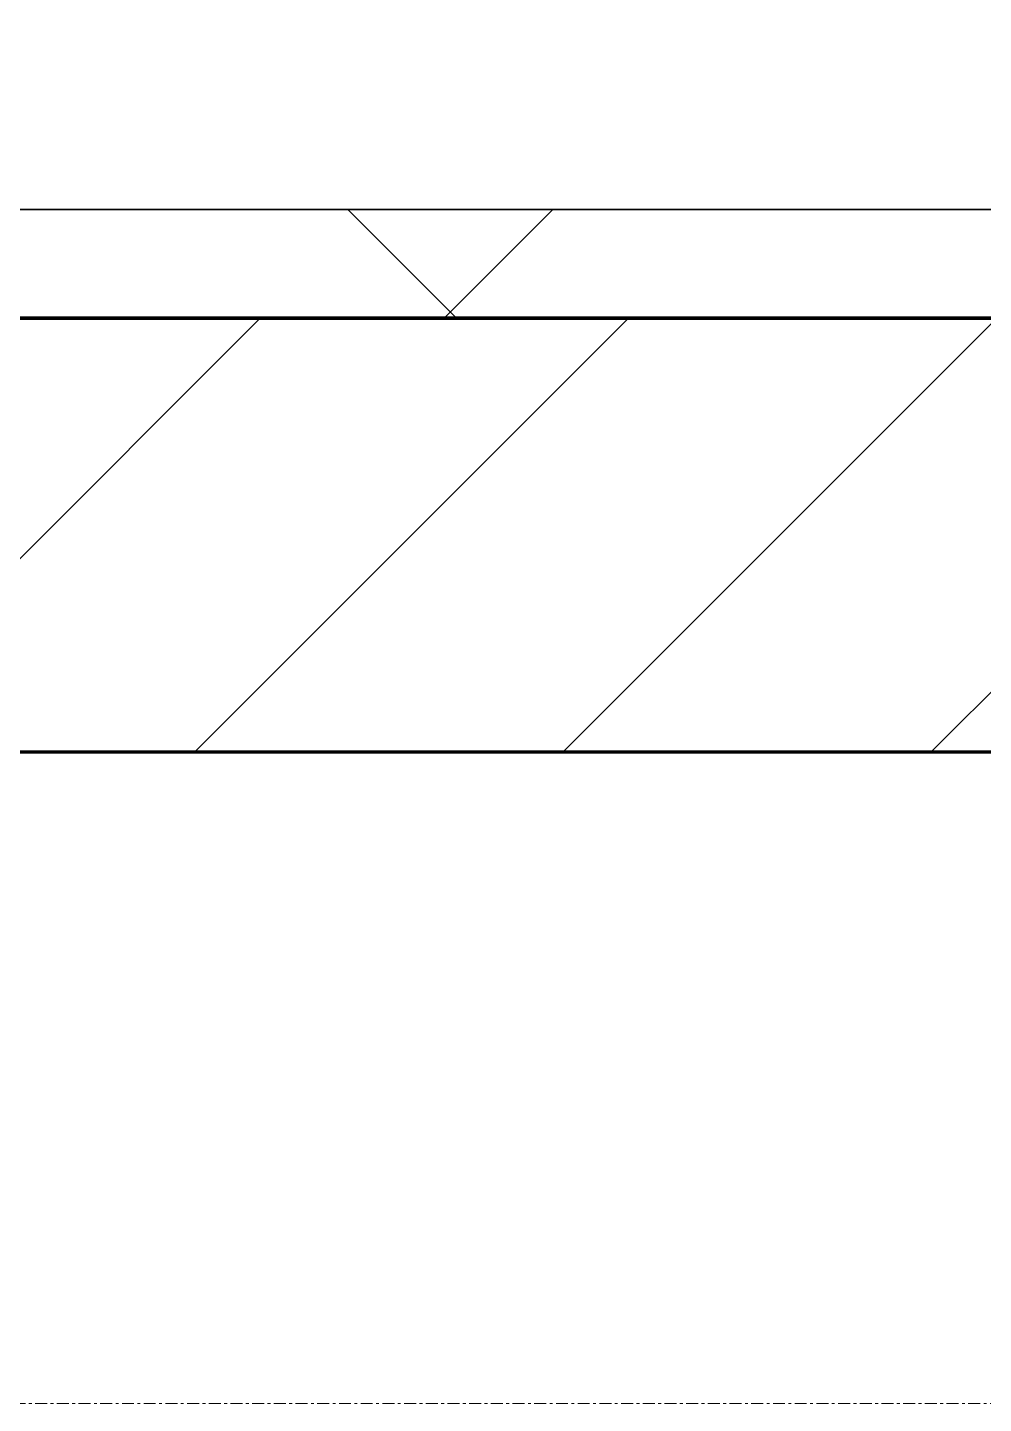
# Model space of a CAD drawing. Header units: millimetres. Extents: x -853432 to -773672, y -18171 to 22484.
# Drawn here: x -791871 to -791431, y -4321 to -3687 of the extents above; entities that cross this region are included whole.
import ezdxf
from ezdxf.xclip import XClip

# ---------------------------------------------------------------- set-up
doc = ezdxf.new("R2010")
doc.units = ezdxf.units.MM
doc.header["$XCLIPFRAME"] = 0
doc.linetypes.add('DPA_Grid _ Level 100', pattern=[10, 5.5, -1.6, 1.3, -1.6])
for name, color, linetype, lineweight in [('A-GLAZ-CURT', 2, 'Continuous', 9), ('A-WALL', 5, 'Continuous', 35), ('A-WALL-FNSH', 2, 'Continuous', 35), ('A-WALL-PATT', 1, 'Continuous', 35), ('S-GRID', 251, 'Continuous', 9)]:
    doc.layers.add(name, color=color, linetype=linetype, lineweight=lineweight)
doc.layers.add('A11_ALU.SOLID SHEET', color=2, linetype='Continuous')

# ---------------------------------------------------------------- blocks, each defined once
blk = doc.blocks.new('*U2464')
at = {"layer": 'S-GRID', "linetype": 'DPA_Grid _ Level 100'}
blk.add_line((57000, -7900), (-16649.52, -7900), dxfattribs=at)
blk = doc.blocks.new('PPLS-PP19_Custom Tile Pattern - Custom Tile Pattern-V158-4251-01 ENLARGED CONCOURSE LEVEL - REFLECTED CEILING PLAN - SHEET 2')
at = {"layer": 'A-GLAZ-CURT'}
for p, q in [((-300, 0), (300, 0)), ((300, 0), (-300, 0)), ((195.99, 0), (213.31, 0)), ((213.31, 0), (195.99, 0)), ((230.06, 0), (300, 0)), ((-300, -50), (300, -50)), ((300, -50), (-300, -50))]:
    blk.add_line(p, q, dxfattribs=at)
for points, knots in [([(300, 0), (286.53, 0), (254.22, 0), (207.11, 0), (177.41, 0), (159.34, 0), (158.33, 0), (158.3, 0)], [-285.253232, -285.253232, -285.253232, -285.253232, -244.693688, -187.987675, -143.776725, -129.632772, -123.352749, -123.352749, -123.352749, -123.352749]), ([(247.1, 0), (246.76, 0), (245.04, 0), (238.34, 0), (226.56, 0), (221.1, 0), (200.27, 0), (182.99, 0), (174.27, 0), (169.67, 0), (168.99, 0)], [-9649.085549, -9649.085549, -9649.085549, -9649.085549, -9581.591397, -9406.094246, -9221.510254, -9016.44624, -8717.832359, -8253.978395, -8152.463617, -8069.855175, -8069.855175, -8069.855175, -8069.855175]), ([(215.22, 0), (214.62, 0), (211.03, 0), (208.21, 0), (205.87, 0)], [-203.825446, -203.825446, -203.825446, -203.825446, -198.527383, -186.691582, -186.691582, -186.691582, -186.691582]), ([(205.91, 0), (206.93, 0), (209.81, 0), (213.9, 0), (241.96, 0), (266.73, 0), (281.71, 0), (291.71, 0), (296.52, 0), (297.86, 0), (298.09, 0)], [-7405.668552, -7405.668552, -7405.668552, -7405.668552, -7289.299508, -7042.621073, -6582.165592, -6068.460911, -5766.029927, -5566.724884, -5280.360606, -5199.253518, -5199.253518, -5199.253518, -5199.253518]), ([(206.73, 0), (207.3, 0), (210.06, 0), (213.96, 0), (215.11, 0)], [-217.881436, -217.881436, -217.881436, -217.881436, -215.862851, -208.75215, -208.75215, -208.75215, -208.75215]), ([(300, 0), (288.22, 0), (262, 0), (230.43, 0), (219.94, 0), (219.02, 0)], [-12528.858583, -12528.858583, -12528.858583, -12528.858583, -11905.454923, -11162.864862, -10856.732305, -10856.732305, -10856.732305, -10856.732305]), ([(219.9, 0), (220.86, 0), (227.84, 0), (242.06, 0), (246.54, 0), (246.96, 0)], [-10670.940496, -10670.940496, -10670.940496, -10670.940496, -10511.382485, -9925.173265, -9834.877357, -9834.877357, -9834.877357, -9834.877357]), ([(284.76, 0), (284.76, 0), (285.09, 0), (287.47, 0), (293.59, 0), (297.76, 0), (300, 0)], [-4110.630118, -4110.630118, -4110.630118, -4110.630118, -4053.389046, -3959.664717, -3862.421465, -3746.95702, -3746.95702, -3746.95702, -3746.95702]), ([(297.38, 0), (295.84, 0), (291.62, 0), (285.38, 0), (284.87, 0)], [-4803.172655, -4803.172655, -4803.172655, -4803.172655, -4358.271401, -4143.037883, -4143.037883, -4143.037883, -4143.037883])]:
    blk.add_open_spline(points, degree=3, knots=knots, dxfattribs=at)
blk.add_open_spline([(206.82, 0), (213.88, 0), (220, 0), (230.06, 0)], degree=3, dxfattribs=at)
blk = doc.blocks.new('PPLS-PP19_Custom Tile Pattern - Custom Tile Pattern-V159-4251-01 ENLARGED CONCOURSE LEVEL - REFLECTED CEILING PLAN - SHEET 2')
at = {"layer": 'A-GLAZ-CURT'}
for p, q in [((-300, 0), (300, 0)), ((300, 0), (-300, 0)), ((-293.07, 0), (-275.75, 0)), ((-275.75, 0), (-293.07, 0)), ((-222.32, 0), (-205, 0)), ((-205, 0), (-222.32, 0)), ((-300, -50), (300, -50)), ((300, -50), (-300, -50))]:
    blk.add_line(p, q, dxfattribs=at)
at = {"layer": 'A-GLAZ-CURT', "flags": 128}
for points in [[(-300, 0), (-291.56, 0), (-283.3, 0), (-275.2, 0), (-267.26, 0), (-259.45, 0), (-251.77, 0), (-244.2, 0), (-236.74, 0), (-229.36, 0), (-222.06, 0), (-214.83, 0), (-207.71, 0), (-200.76, 0), (-194.02, 0), (-187.54, 0)], [(-125.17, 0), (-128.55, 0), (-134.16, 0), (-140.03, 0), (-145.5, 0), (-150.63, 0), (-155.53, 0), (-160.27, 0), (-164.95, 0), (-169.65, 0), (-174.47, 0), (-179.49, 0), (-184.81, 0), (-190.44, 0), (-196.37, 0), (-202.58, 0), (-209.04, 0), (-215.73, 0), (-222.63, 0), (-229.72, 0), (-236.97, 0), (-244.39, 0), (-251.96, 0), (-259.67, 0), (-267.51, 0), (-275.48, 0), (-283.55, 0), (-291.73, 0), (-300, 0)], [(-187.33, 0), (-181.38, 0), (-175.58, 0), (-170.25, 0), (-165.64, 0), (-162.01, 0), (-159.53, 0), (-157.46, 0), (-154.52, 0), (-149.42, 0), (-141.84, 0), (-132.81, 0), (-126.08, 0)]]:
    blk.add_lwpolyline(points, dxfattribs=at)
at = {"layer": 'A-GLAZ-CURT'}
for points, knots in [([(-300, 0), (-284.65, 0), (-236.57, 0), (-174.61, 0), (-134.67, 0), (-120.44, 0), (-119.54, 0)], [-5323.127839, -5323.127839, -5323.127839, -5323.127839, -4502.809032, -2700.551212, -1002.059161, -887.187973, -887.187973, -887.187973, -887.187973]), ([(-187.34, 0), (-195.95, 0), (-225.09, 0), (-262.56, 0), (-294.48, 0), (-300, 0)], [-15753.041052, -15753.041052, -15753.041052, -15753.041052, -15131.813646, -13729.592194, -13439.944408, -13439.944408, -13439.944408, -13439.944408]), ([(-187.31, 0), (-192.86, 0), (-210.49, 0), (-232.01, 0), (-255.22, 0), (-262.59, 0), (-264.9, 0), (-265.4, 0)], [-1716.141873, -1716.141873, -1716.141873, -1716.141873, -1400.429864, -858.079193, -543.655514, -208.940337, 0, 0, 0, 0]), ([(-255.81, 0), (-252.63, 0), (-241.03, 0), (-225.99, 0), (-213.1, 0), (-200.75, 0), (-192.83, 0), (-187.88, 0)], [-5645.734042, -5645.734042, -5645.734042, -5645.734042, -5413.335975, -5017.494783, -4832.723979, -4666.091899, -4378.324359, -4378.324359, -4378.324359, -4378.324359]), ([(-187.78, 0), (-190.99, 0), (-202.64, 0), (-216.65, 0), (-231.26, 0), (-233.46, 0), (-234, 0)], [-1593.461244, -1593.461244, -1593.461244, -1593.461244, -1422.553702, -978.033455, -846.069444, -682.911962, -682.911962, -682.911962, -682.911962]), ([(-233.49, 0), (-233.44, 0), (-232.38, 0), (-230.74, 0), (-225.3, 0), (-223.63, 0)], [-455.274641, -455.274641, -455.274641, -455.274641, -440.605512, -119.536984, 0, 0, 0, 0]), ([(-223.63, 0), (-219.39, 0), (-206.77, 0), (-194.55, 0), (-187.35, 0)], [-5463.295695, -5463.295695, -5463.295695, -5463.295695, -5161.076232, -4771.717191, -4771.717191, -4771.717191, -4771.717191]), ([(-187.34, 0), (-187.03, 0), (-180.73, 0), (-171.77, 0), (-158.7, 0), (-157.22, 0)], [-4367.891646, -4367.891646, -4367.891646, -4367.891646, -4349.945572, -4000.813434, -3840.635403, -3840.635403, -3840.635403, -3840.635403]), ([(-133.82, 0), (-135.51, 0), (-137.8, 0), (-149.31, 0), (-162.01, 0), (-174.7, 0), (-184.29, 0), (-187.34, 0)], [-2731.647847, -2731.647847, -2731.647847, -2731.647847, -2418.507304, -2308.929706, -2113.765672, -1763.376603, -1601.268175, -1601.268175, -1601.268175, -1601.268175]), ([(-119.35, 0), (-124.31, 0), (-144.63, 0), (-167.88, 0), (-186.86, 0)], [-17604.717929, -17604.717929, -17604.717929, -17604.717929, -17136.203329, -15764.469164, -15764.469164, -15764.469164, -15764.469164]), ([(-137.88, 0), (-140.56, 0), (-147.66, 0), (-147.69, 0), (-158.72, 0), (-174.02, 0), (-181.08, 0), (-186.26, 0), (-186.76, 0)], [-3187.727384, -3187.727384, -3187.727384, -3187.727384, -2919.378265, -2477.344047, -2237.412286, -2029.680487, -1755.085331, -1726.685667, -1726.685667, -1726.685667, -1726.685667]), ([(-186.42, 0), (-186.13, 0), (-180.73, 0), (-169.02, 0), (-152.12, 0), (-136.84, 0), (-127.33, 0), (-124.19, 0), (-123.43, 0), (-123.28, 0)], [-4755.090697, -4755.090697, -4755.090697, -4755.090697, -4739.070012, -4465.409639, -4149.119819, -3839.893365, -3647.167523, -3488.92562, -3439.852845, -3439.852845, -3439.852845, -3439.852845]), ([(-152.35, 0), (-151.03, 0), (-147.71, 0), (-143.57, 0), (-138.62, 0)], [-3494.978217, -3494.978217, -3494.978217, -3494.978217, -3371.022232, -3227.460399, -3227.460399, -3227.460399, -3227.460399]), ([(-118.78, 0), (-121.86, 0), (-126.28, 0), (-136.96, 0), (-147.46, 0), (-150.03, 0), (-150.57, 0)], [-5938.474035, -5938.474035, -5938.474035, -5938.474035, -5700.061948, -5508.838257, -5298.784692, -5196.16478, -5196.16478, -5196.16478, -5196.16478]), ([(-150.34, 0), (-150.07, 0), (-147.75, 0), (-142.6, 0), (-129.6, 0), (-120.97, 0), (-119.21, 0)], [-4948.728362, -4948.728362, -4948.728362, -4948.728362, -4883.323924, -4440.880425, -4054.690705, -3958.98269, -3958.98269, -3958.98269, -3958.98269]), ([(-49.51, 0), (-50.46, 0), (-59.92, 0), (-78.2, 0), (-110.94, 0), (-130.52, 0), (-147.74, 0), (-149.07, 0)], [-8137.138066, -8137.138066, -8137.138066, -8137.138066, -8073.216054, -7508.296369, -7004.680444, -6449.282163, -6277.220794, -6277.220794, -6277.220794, -6277.220794]), ([(-148.23, 0), (-146.94, 0), (-140.15, 0), (-137.28, 0), (-133.93, 0), (-128.78, 0), (-126.5, 0)], [-6162.058746, -6162.058746, -6162.058746, -6162.058746, -6017.569127, -5560.701257, -5364.112219, -5231.017328, -5231.017328, -5231.017328, -5231.017328]), ([(-86.16, 0), (-91.37, 0), (-104.13, 0), (-122.65, 0), (-139.03, 0), (-146.11, 0), (-146.95, 0)], [-1681.3698, -1681.3698, -1681.3698, -1681.3698, -1374.161226, -945.742622, -741.901385, -489.130243, -489.130243, -489.130243, -489.130243]), ([(-146.69, 0), (-146.59, 0), (-145.49, 0), (-135.69, 0), (-128.29, 0), (-125.15, 0)], [-420.34245, -420.34245, -420.34245, -420.34245, -406.956646, -290.263673, 0, 0, 0, 0]), ([(-127.41, 0), (-131.63, 0), (-133.16, 0), (-134.09, 0), (-134.15, 0)], [-8540.990293, -8540.990293, -8540.990293, -8540.990293, -8266.114998, -8246.473386, -8246.473386, -8246.473386, -8246.473386]), ([(-134.15, 0), (-133.32, 0), (-130.31, 0), (-117.33, 0), (-92.04, 0), (-74.02, 0), (-62.74, 0), (-60.36, 0), (-59.97, 0)], [-7657.439573, -7657.439573, -7657.439573, -7657.439573, -7293.749979, -6839.55839, -6236.997189, -5713.340575, -5140.470607, -5006.787413, -5006.787413, -5006.787413, -5006.787413]), ([(-120.13, 0), (-120.14, 0), (-120.24, 0), (-121.3, 0), (-129.25, 0), (-133.82, 0)], [-2933.992132, -2933.992132, -2933.992132, -2933.992132, -2920.575025, -2840.280255, -2731.647847, -2731.647847, -2731.647847, -2731.647847]), ([(-118.39, 0), (-119.5, 0), (-122.18, 0), (-125.43, 0), (-127.03, 0), (-127.41, 0)], [-161.378831, -161.378831, -161.378831, -161.378831, -98.539552, -24.539552, 0, 0, 0, 0]), ([(-126.5, 0), (-122.44, 0), (-108.71, 0), (-86.68, 0), (-63.44, 0), (-54.4, 0), (-48.53, 0), (-30.79, 0), (-18.03, 0), (8.61, 0), (15.02, 0), (22.91, 0), (31, 0), (39.04, 0), (51.19, 0), (58.74, 0), (61.34, 0), (61.45, 0)], [-5231.017328, -5231.017328, -5231.017328, -5231.017328, -4994.692869, -4542.524482, -4008.285538, -3689.699207, -3546.54457, -3315.260113, -2864.387349, -2439.246196, -2084.094819, -1956.422387, -1818.904206, -1645.594513, -1443.202566, -1228.752106, -1120.932285, -1120.932285, -1120.932285, -1120.932285]), ([(-125.15, 0), (-124.93, 0), (-123.49, 0), (-121.42, 0), (-119.41, 0)], [-3362.7396, -3362.7396, -3362.7396, -3362.7396, -3342.215224, -3222.62545, -3222.62545, -3222.62545, -3222.62545]), ([(-122.08, 0), (-122.01, 0), (-121.69, 0), (-121.2, 0), (-120.88, 0)], [-3136.336417, -3136.336417, -3136.336417, -3136.336417, -3110.304437, -3035.164275, -3035.164275, -3035.164275, -3035.164275]), ([(-49.34, 0), (-52.24, 0), (-61.7, 0), (-81.23, 0), (-99.51, 0), (-113.85, 0), (-117.03, 0), (-118.44, 0)], [-1342.057868, -1342.057868, -1342.057868, -1342.057868, -1060.00838, -740.068933, -229.489605, -116.330425, -8.650077, -8.650077, -8.650077, -8.650077]), ([(-118.43, 0), (-116.18, 0), (-110.36, 0), (-98.9, 0), (-85.29, 0), (-71.67, 0), (-65.93, 0), (-65.07, 0)], [-3203.533185, -3203.533185, -3203.533185, -3203.533185, -3074.362186, -2902.289527, -2605.247022, -2322.099534, -2241.8264, -2241.8264, -2241.8264, -2241.8264]), ([(-118.41, 0), (-115.47, 0), (-108.95, 0), (-99.5, 0), (-91.46, 0)], [-838.420235, -838.420235, -838.420235, -838.420235, -460.363443, 0, 0, 0, 0]), ([(-118.41, 0), (-115.61, 0), (-105.26, 0), (-90.42, 0), (-75.26, 0), (-68.41, 0), (-65.12, 0), (-63.63, 0)], [-3944.420583, -3944.420583, -3944.420583, -3944.420583, -3793.097032, -3402.597032, -3144.956779, -3050.982048, -2969.237017, -2969.237017, -2969.237017, -2969.237017]), ([(-72.93, 0), (-75.51, 0), (-88, 0), (-104.71, 0), (-118.39, 0)], [-19442.345229, -19442.345229, -19442.345229, -19442.345229, -18935.241197, -17635.216885, -17635.216885, -17635.216885, -17635.216885]), ([(-113.43, 0), (-113.44, 0), (-113.81, 0), (-116.15, 0), (-118.23, 0)], [-328.499627, -328.499627, -328.499627, -328.499627, -282.672656, -164.249813, -164.249813, -164.249813, -164.249813]), ([(-117.74, 0), (-117.19, 0), (-114.78, 0), (-113.43, 0), (-113.43, 0)], [-821.249067, -821.249067, -821.249067, -821.249067, -394.672656, -330.879064, -330.879064, -330.879064, -330.879064]), ([(-49.39, 0), (-52.54, 0), (-62.63, 0), (-85.2, 0), (-107.61, 0), (-116.56, 0), (-117.56, 0)], [-3244.455253, -3244.455253, -3244.455253, -3244.455253, -2842.901703, -2193.204658, -1433.981041, -985.49888, -985.49888, -985.49888, -985.49888]), ([(-115.82, 0), (-114.96, 0), (-110.41, 0), (-96.78, 0), (-75.23, 0), (-59.52, 0), (-49.45, 0)], [-5724.064692, -5724.064692, -5724.064692, -5724.064692, -5430.283136, -5103.229623, -4799.173296, -4274.637163, -4274.637163, -4274.637163, -4274.637163]), ([(9.32, 0), (9.08, 0), (7.65, 0), (2.57, 0), (-12.23, 0), (-25.64, 0), (-40, 0), (-56.24, 0), (-75.59, 0), (-94, 0), (-112.01, 0), (-114.94, 0), (-115.63, 0)], [-2922.926651, -2922.926651, -2922.926651, -2922.926651, -2882.788014, -2720.818881, -2518.50168, -2125.455881, -1792.521578, -1466.981642, -1208.454564, -789.402658, -501.969187, -243.577221, -243.577221, -243.577221, -243.577221]), ([(-91.46, 0), (-90.09, 0), (-84.7, 0), (-77.43, 0), (-72.73, 0), (-72.64, 0), (-72.64, 0)], [-19832.387487, -19832.387487, -19832.387487, -19832.387487, -19753.885894, -19541.04734, -19478.625389, -19471.062469, -19471.062469, -19471.062469, -19471.062469]), ([(-63.96, 0), (-64.13, 0), (-72.5, 0), (-80.63, 0), (-86.16, 0)], [-2171.769325, -2171.769325, -2171.769325, -2171.769325, -2007.031671, -1681.3698, -1681.3698, -1681.3698, -1681.3698]), ([(-29.03, 0), (-33.97, 0), (-43.74, 0), (-56.37, 0), (-71.66, 0), (-77.83, 0), (-82.66, 0), (-83.28, 0), (-83.28, 0)], [-2680.714891, -2680.714891, -2680.714891, -2680.714891, -2413.671296, -2161.752162, -2006.592567, -1646.621388, -1424.436217, -1393.971743, -1393.971743, -1393.971743, -1393.971743]), ([(-83.28, 0), (-83.28, 0), (-82.91, 0), (-76.14, 0), (-62.97, 0), (-48.14, 0), (-36.49, 0), (-33.57, 0), (-29.94, 0), (-28.57, 0)], [-1393.4169, -1393.4169, -1393.4169, -1393.4169, -1353.722004, -1274.333717, -1073.56893, -651.549973, -296.515819, -83.513472, 0, 0, 0, 0]), ([(-66.39, 0), (-66.39, 0), (-63.63, 0), (-53.63, 0), (-34.42, 0), (-29.82, 0), (-29.19, 0)], [-2493.31794, -2493.31794, -2493.31794, -2493.31794, -2315.303971, -1809.437387, -963.711516, -666.19313, -666.19313, -666.19313, -666.19313]), ([(31.18, 0), (25.97, 0), (11.99, 0), (-16.92, 0), (-47.42, 0), (-65.77, 0), (-66.37, 0), (-66.38, 0)], [-4496.803627, -4496.803627, -4496.803627, -4496.803627, -4222.080604, -3745.412743, -2981.410125, -2542.574734, -2498.224237, -2498.224237, -2498.224237, -2498.224237]), ([(-63.63, 0), (-61.49, 0), (-57.39, 0), (-55.29, 0), (-51.55, 0), (-49.52, 0)], [-2969.237017, -2969.237017, -2969.237017, -2969.237017, -2851.217951, -2734.127174, -2611.048305, -2611.048305, -2611.048305, -2611.048305]), ([(-58.83, 0), (-58.37, 0), (-57.29, 0), (-54.78, 0), (-50.67, 0), (-49.79, 0)], [-4859.52896, -4859.52896, -4859.52896, -4859.52896, -4680.891996, -4469.85053, -4417.7536, -4417.7536, -4417.7536, -4417.7536]), ([(-51.83, 0), (-51.83, 0), (-51.78, 0), (-50.48, 0), (-49.48, 0)], [-632.814994, -632.814994, -632.814994, -632.814994, -627.965721, -515.928705, -515.928705, -515.928705, -515.928705]), ([(76.63, 0), (74.8, 0), (67.65, 0), (53.52, 0), (37, 0), (24.07, 0), (12.82, 0), (-2.9, 0), (-20.62, 0), (-32.81, 0), (-44.85, 0), (-51.43, 0), (-51.79, 0)], [-3095.572228, -3095.572228, -3095.572228, -3095.572228, -2950.589685, -2634.532728, -2313.748533, -2106.613311, -1925.670641, -1617.263037, -1290.787923, -1039.307308, -819.71621, -644.910881, -644.910881, -644.910881, -644.910881]), ([(-49.47, 0), (-47.93, 0), (-45.24, 0), (-42.62, 0), (-41.76, 0)], [-4411.469641, -4411.469641, -4411.469641, -4411.469641, -4321.566175, -4270.495146, -4270.495146, -4270.495146, -4270.495146]), ([(-26.75, 0), (-27.82, 0), (-35.33, 0), (-43.57, 0), (-49.45, 0)], [-8718.362214, -8718.362214, -8718.362214, -8718.362214, -8532.293389, -8138.519282, -8138.519282, -8138.519282, -8138.519282]), ([(-49.44, 0), (-49.38, 0), (-47.15, 0), (-46.01, 0), (-40.22, 0), (-36.78, 0)], [-514.491494, -514.491494, -514.491494, -514.491494, -508.377888, -260.442412, 0, 0, 0, 0]), ([(-48.87, 0), (-46.83, 0), (-43.63, 0), (-40.79, 0), (-40.46, 0), (-40.44, 0)], [-2598.08239, -2598.08239, -2598.08239, -2598.08239, -2474.780881, -2410.990208, -2350.645972, -2350.645972, -2350.645972, -2350.645972]), ([(-36.33, 0), (-36.43, 0), (-37.27, 0), (-45.02, 0), (-45.68, 0), (-48.36, 0), (-48.79, 0)], [-1855.773136, -1855.773136, -1855.773136, -1855.773136, -1810.870157, -1672.078046, -1405.135169, -1360.9003, -1360.9003, -1360.9003, -1360.9003]), ([(-48.76, 0), (-44.97, 0), (-31.99, 0), (-12.78, 0), (4.23, 0), (9.64, 0), (10.14, 0), (10.18, 0)], [-4262.601366, -4262.601366, -4262.601366, -4262.601366, -4065.652676, -3589.737505, -3285.047089, -3066.359526, -3044.715262, -3044.715262, -3044.715262, -3044.715262]), ([(-36.62, 0), (-36.62, 0), (-40.35, 0), (-42.89, 0), (-46.55, 0), (-48.45, 0)], [-4069.478503, -4069.478503, -4069.478503, -4069.478503, -3858.647035, -3538.256648, -3284.996266, -3284.996266, -3284.996266, -3284.996266]), ([(-41.76, 0), (-39.9, 0), (-37.72, 0), (-36.92, 0), (-36.77, 0)], [-4270.495146, -4270.495146, -4270.495146, -4270.495146, -4161.040818, -4106.245333, -4106.245333, -4106.245333, -4106.245333]), ([(-36.78, 0), (-32.43, 0), (-19.22, 0), (8.83, 0), (43.36, 0), (70.92, 0), (82.12, 0), (83.66, 0)], [-6191.144455, -6191.144455, -6191.144455, -6191.144455, -5862.463379, -5340.621928, -4573.028122, -4094.177415, -3869.465285, -3869.465285, -3869.465285, -3869.465285]), ([(-36.29, 0), (-36.29, 0), (-34.66, 0), (-28.88, 0), (-26.95, 0), (-26.54, 0)], [-9150.272121, -9150.272121, -9150.272121, -9150.272121, -9057.163041, -8919.836787, -8834.607043, -8834.607043, -8834.607043, -8834.607043]), ([(19.49, 0), (14.07, 0), (1.16, 0), (-16.58, 0), (-34.76, 0), (-36.04, 0)], [-10223.663486, -10223.663486, -10223.663486, -10223.663486, -9884.23066, -9424.652049, -9182.880979, -9182.880979, -9182.880979, -9182.880979]), ([(-33.34, 0), (-33.34, 0), (-32.93, 0), (-31.16, 0), (-30.52, 0)], [-2415.024266, -2415.024266, -2415.024266, -2415.024266, -2357.633367, -2323.618664, -2323.618664, -2323.618664, -2323.618664]), ([(70.61, 0), (66.16, 0), (55.8, 0), (39.61, 0), (24.74, 0), (2.64, 0), (-17.84, 0), (-30.57, 0), (-31.82, 0), (-32, 0)], [-4647.237329, -4647.237329, -4647.237329, -4647.237329, -4326.416877, -4098.545751, -3766.694881, -3333.063701, -2994.501669, -2698.150104, -2614.070998, -2614.070998, -2614.070998, -2614.070998]), ([(-30.76, 0), (-30.73, 0), (-29.99, 0), (-23.47, 0), (-15.75, 0), (-15.19, 0)], [-54176.191683, -54176.191683, -54176.191683, -54176.191683, -54157.274271, -53749.15266, -53717.791567, -53717.791567, -53717.791567, -53717.791567]), ([(-30.52, 0), (-27.11, 0), (-17.83, 0), (5.99, 0), (22.06, 0), (37.44, 0), (45.92, 0), (57.76, 0), (64.47, 0), (72.74, 0), (75.22, 0), (76.03, 0), (76.21, 0)], [-2323.618664, -2323.618664, -2323.618664, -2323.618664, -2142.497158, -1716.209403, -1206.526904, -1089.329421, -901.315459, -753.071572, -495.328968, -421.953223, -334.951786, -290.452333, -290.452333, -290.452333, -290.452333]), ([(-13, 0), (-14.35, 0), (-17.68, 0), (-25.97, 0), (-29.52, 0), (-30.21, 0)], [-55207.591944, -55207.591944, -55207.591944, -55207.591944, -54789.006179, -54461.685999, -54290.791712, -54290.791712, -54290.791712, -54290.791712]), ([(8.33, 0), (8.19, 0), (7.18, 0), (0.32, 0), (-13.89, 0), (-24.92, 0), (-29.03, 0)], [-3574.286521, -3574.286521, -3574.286521, -3574.286521, -3526.962355, -3285.499107, -2903.012179, -2680.714891, -2680.714891, -2680.714891, -2680.714891]), ([(-28.98, 0), (-28.66, 0), (-27.39, 0), (-24.45, 0), (-22.56, 0)], [-166.548282, -166.548282, -166.548282, -166.548282, -102.06493, 0, 0, 0, 0]), ([(-28.57, 0), (-26.93, 0), (-20.29, 0), (-11.45, 0), (2.08, 0), (13.15, 0), (21.24, 0), (24.62, 0), (24.72, 0), (24.72, 0)], [-5361.429781, -5361.429781, -5361.429781, -5361.429781, -5261.36855, -5050.479954, -4785.90057, -4596.498881, -4445.288762, -4384.376941, -4376.041937, -4376.041937, -4376.041937, -4376.041937]), ([(-22.56, 0), (-20.27, 0), (-17.03, 0), (-11.36, 0), (-7.66, 0), (-6.6, 0), (-6.44, 0)], [-56468.192263, -56468.192263, -56468.192263, -56468.192263, -56344.022017, -56303.229861, -56166.290093, -56124.392176, -56124.392176, -56124.392176, -56124.392176]), ([(-15.19, 0), (-13.07, 0), (7.48, 0), (42.82, 0), (88.72, 0), (120.63, 0), (138.28, 0), (138.53, 0)], [-461.142613, -461.142613, -461.142613, -461.142613, -429.606584, -390.253598, -346.313304, -291.370682, -290.5735, -290.5735, -290.5735, -290.5735]), ([(-6.54, 0), (-6.73, 0), (-7.2, 0), (-7.6, 0), (-7.79, 0)], [-56009.792147, -56009.792147, -56009.792147, -56009.792147, -55949.290093, -55895.192118, -55895.192118, -55895.192118, -55895.192118]), ([(-2.63, 0), (-2.47, 0), (-1.22, 0), (4.92, 0), (15.97, 0), (22.54, 0), (24.49, 0)], [-226.825321, -226.825321, -226.825321, -226.825321, -220.269177, -206.416616, -198.214427, -187.717507, -187.717507, -187.717507, -187.717507]), ([(87.7, 0), (77.86, 0), (60.25, 0), (35.84, 0), (12, 0), (3.08, 0), (-1.67, 0), (-2.25, 0)], [-359.791889, -359.791889, -359.791889, -359.791889, -330.153101, -307.516438, -285.83788, -246.234814, -234.646884, -234.646884, -234.646884, -234.646884]), ([(18.77, 0), (17.91, 0), (14.28, 0), (10.8, 0), (9.63, 0)], [-4170.000941, -4170.000941, -4170.000941, -4170.000941, -4080.000647, -3772.857994, -3772.857994, -3772.857994, -3772.857994]), ([(18.16, 0), (19.15, 0), (24.25, 0), (25.66, 0), (26.12, 0)], [-5700.113719, -5700.113719, -5700.113719, -5700.113719, -5554.232259, -5302.431367, -5302.431367, -5302.431367, -5302.431367]), ([(24.69, 0), (24.54, 0), (22.39, 0), (20.56, 0), (19.46, 0)], [-4368.572414, -4368.572414, -4368.572414, -4368.572414, -4306.476363, -4193.675651, -4193.675651, -4193.675651, -4193.675651]), ([(87.73, 0), (86.12, 0), (82.19, 0), (74.4, 0), (62.26, 0), (51.85, 0), (43.81, 0), (29.53, 0), (22.25, 0), (20.18, 0), (19.75, 0)], [-7290.843129, -7290.843129, -7290.843129, -7290.843129, -7135.649961, -6924.452779, -6738.82075, -6548.303034, -6314.283804, -6135.05769, -5972.647715, -5918.449129, -5918.449129, -5918.449129, -5918.449129]), ([(30.82, 0), (29.27, 0), (25.6, 0), (21.91, 0), (19.77, 0)], [-10462.034656, -10462.034656, -10462.034656, -10462.034656, -10363.088938, -10229.544997, -10229.544997, -10229.544997, -10229.544997]), ([(27.44, 0), (27.9, 0), (29.54, 0), (38.07, 0), (53.39, 0), (71.67, 0), (84.83, 0), (85.58, 0), (87.84, 0), (88.4, 0)], [-5037.309798, -5037.309798, -5037.309798, -5037.309798, -4887.603822, -4705.298446, -4353.683244, -3960.84581, -3759.045785, -3336.541051, -3214.844298, -3214.844298, -3214.844298, -3214.844298]), ([(27.89, 0), (29.09, 0), (33.4, 0), (48.37, 0), (71.92, 0), (100.57, 0), (116.36, 0), (128.63, 0), (128.95, 0)], [-147.777612, -147.777612, -147.777612, -147.777612, -135.792042, -118.513713, -97.899267, -63.759246, -39.050993, -35.895543, -35.895543, -35.895543, -35.895543]), ([(53.18, 0), (53.06, 0), (52.22, 0), (44.99, 0), (36.46, 0), (30.82, 0)], [-622.740158, -622.740158, -622.740158, -622.740158, -566.066452, -360.610861, 0, 0, 0, 0]), ([(136.44, 0), (121.66, 0), (86.93, 0), (51.16, 0), (31.18, 0)], [-106.750556, -106.750556, -106.750556, -106.750556, -59.610984, 0, 0, 0, 0]), ([(88.43, 0), (82.09, 0), (70.97, 0), (57.82, 0), (46.51, 0), (41.18, 0), (36.02, 0), (35.54, 0), (35.54, 0)], [-380.887944, -380.887944, -380.887944, -380.887944, -357.622665, -341.267687, -334.000314, -326.15566, -319.318397, -317.489778, -317.489778, -317.489778, -317.489778]), ([(36.29, 0), (37.77, 0), (48.82, 0), (64.79, 0), (95.91, 0), (124.45, 0), (132.42, 0), (134.6, 0)], [-314.598523, -314.598523, -314.598523, -314.598523, -305.899624, -287.17622, -249.500363, -194.761443, -152.241002, -152.241002, -152.241002, -152.241002])]:
    blk.add_open_spline(points, degree=3, knots=knots, dxfattribs=at)
for points in [[(-258.6, 0), (-258.2, 0), (-257.76, 0), (-257.3, 0)], [(-39.84, 0), (-39.08, 0), (-38.11, 0), (-37.36, 0)], [(19.43, 0), (18.91, 0), (18.52, 0), (18.16, 0)], [(24.49, 0), (25.23, 0), (25.72, 0), (26.04, 0)]]:
    blk.add_open_spline(points, degree=3, dxfattribs=at)
blk = doc.blocks.new('*U634')
at = {"layer": 'A-GLAZ-CURT'}
for name, p in [('PPLS-PP19_Custom Tile Pattern - Custom Tile Pattern-V158-4251-01 ENLARGED CONCOURSE LEVEL - REFLECTED CEILING PLAN - SHEET 2', (43802.37, -7350)), ('PPLS-PP19_Custom Tile Pattern - Custom Tile Pattern-V159-4251-01 ENLARGED CONCOURSE LEVEL - REFLECTED CEILING PLAN - SHEET 2', (44402.37, -7350))]:
    blk.add_blockref(name, p, dxfattribs=at)
blk = doc.blocks.new('*U1213')
blk.add_lwpolyline([(22690, -750), (19166.45, -750), (19116.45, -700), (18966.44, -550), (-101025.39, -550), (-101025.39, -6704.96), (-96300, -6704.96), (-96300, -7350), (-94497.63, -7350), (17250, -7350), (17250, -6849.96), (18300, -6849.96), (22690, -6849.96)], close=True)

msp = doc.modelspace()

# ---------------------------------------------------------------- block references
at = {"layer": 'A11_ALU.SOLID SHEET'}
ref = msp.add_blockref('*U1213', (-744682.37, 3579.02), dxfattribs=at)
XClip(ref).set_block_clipping_path([(-104690.1238047112, -9620.0029952966), (-34092.6543255156, 14392.9971737705)])

# ---------------------------------------------------------------- next in the draw order: hatches: boundary and pattern name
at = {"layer": 'A-WALL-PATT', "lineweight": 9}
h = msp.add_hatch(dxfattribs=at)
h.set_pattern_fill('FP_4', color=256, style=0, pattern_type=2)
h.set_pattern_definition([(45, (0, 0), (-212.13203, 212.13203), []), (135, (0, 0), (-212.13203, -212.13203), [])])
h.paths.add_polyline_path([(-779464.45, -3820.98), (-778775.03, -3820.98), (-778775.03, -3770.98), (-827933.88, -3770.98), (-828045.79, -3820.98), (-779602.34, -3820.98)])
h.paths.add_polyline_path([(-828965.42, -3820.98), (-828156.1, -3820.98), (-828044.19, -3770.98), (-841032.37, -3770.98), (-841032.37, -3820.98), (-829103.3, -3820.98)])
h = msp.add_hatch(dxfattribs=at)
h.set_pattern_fill('FP_2', color=256, style=0, pattern_type=2)
h.set_pattern_definition([(45, (0, 0), (-84.852814, 84.852814), [])])
h.paths.add_polyline_path([(-779326.57, -4020.98), (-778775.03, -4020.98), (-778775.03, -3820.98), (-828045.79, -3820.98), (-828336.65, -3950.93), (-828355, -3909.85), (-828156.1, -3820.98), (-841232.37, -3820.98), (-841232.37, -4020.98), (-779878.11, -4020.98)])
h.paths.add_polyline_path([(-828280, -3860.98), (-828285, -3859.64), (-828288.66, -3855.98), (-828289.66, -3848.39), (-828287.07, -3844.76), (-828282.59, -3841.32), (-828280, -3840.98), (-828272.93, -3843.91), (-828270.34, -3848.39), (-828270.34, -3851.81), (-828272.93, -3858.05), (-828279.18, -3860.64)])

# ---------------------------------------------------------------- next in the draw order: linework, layer by layer
at = {"layer": 'A-WALL', "color": 7, "lineweight": 70}
for p, q in [((-792380, -3820.98), (-791180, -3820.98)), ((-791180, -3820.98), (-792380, -3820.98)), ((-791180, -4020.98), (-792380, -4020.98))]:
    msp.add_line(p, q, dxfattribs=at)
at = {"layer": 'A-WALL-FNSH', "color": 250}
msp.add_line((-792380, -3770.98), (-791180, -3770.98), dxfattribs=at)

# ---------------------------------------------------------------- next in the draw order: block references
for name in ['*U2464', '*U634']:
    msp.add_blockref(name, (-835882.37, 3579.02))

doc.saveas('drawing.dxf')
